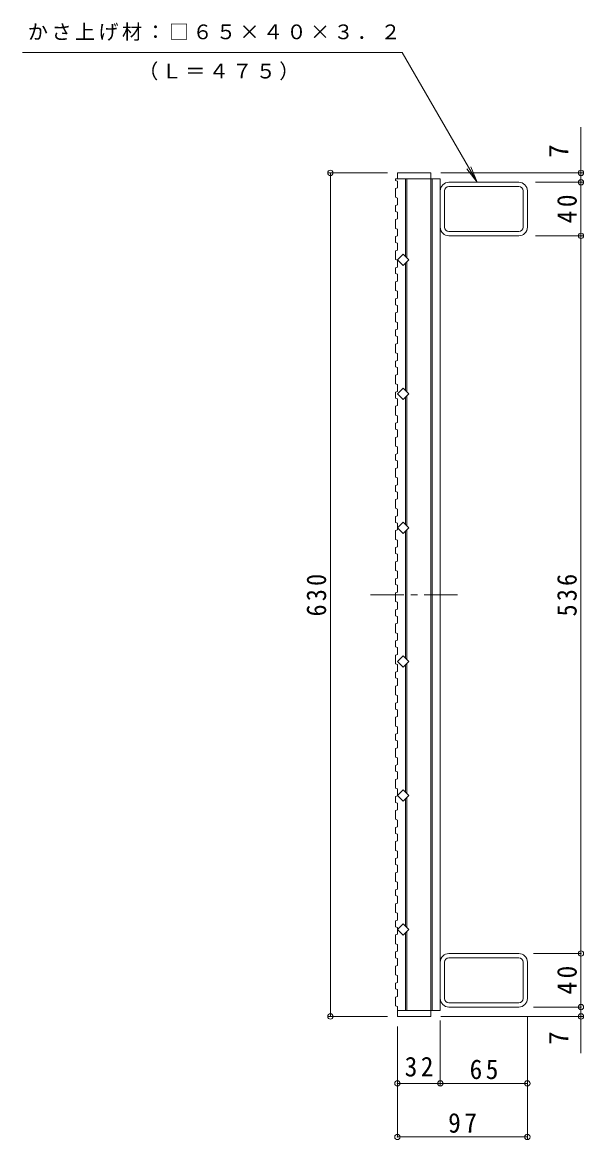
# Model space of a CAD drawing. Units: millimetres, scale not verified. Extents: x -519 to 819, y -687 to 665.
# Drawn here: x 218 to 636, y -205 to 630 of the extents above; entities that cross this region are included whole.
import ezdxf
from ezdxf.enums import TextEntityAlignment as Align

# ---------------------------------------------------------------- set-up
doc = ezdxf.new("R2010")
doc.units = ezdxf.units.MM
doc.header["$LTSCALE"] = 5
doc.header["$PDMODE"] = 32
doc.header["$PDSIZE"] = 4
doc.linetypes.add('CHAIN1', pattern=[8, 5, -1, 1, -1])
for name, color, linetype, lineweight in [('B-1', 2, 'Continuous', 9), ('B-2', 3, 'Continuous', 9), ('B-4', 7, 'Continuous', 9), ('B-A', 3, 'Continuous', 9)]:
    doc.layers.add(name, color=color, linetype=linetype, lineweight=lineweight)
doc.styles.add('ＭＳ ゴシック', font='')
doc.styles.get('ＭＳ ゴシック').set_extended_font_data('MS Gothic')

msp = doc.modelspace()

# ---------------------------------------------------------------- linework, layer by layer
at = {"layer": 'B-1'}
for p, q in [((588.072, 510.077), (535.873, 510.077)), ((529.473, 503.677), (529.473, 476.477)), ((532.673, 476.477), (532.673, 503.677)), ((588.072, 506.877), (535.873, 506.877)), ((591.273, 476.477), (591.273, 503.677)), ((594.472, 503.677), (594.472, 476.477)), ((535.873, 473.277), (588.072, 473.277)), ((588.072, 470.077), (535.873, 470.077)), ((588.072, -65.923), (535.873, -65.923)), ((529.473, -99.523), (529.473, -72.323)), ((532.673, -72.323), (532.673, -99.523)), ((535.873, -69.123), (588.072, -69.123)), ((591.273, -72.323), (591.273, -99.523)), ((594.472, -99.523), (594.472, -72.323)), ((588.072, -102.723), (535.873, -102.723)), ((588.072, -105.923), (535.873, -105.923))]:
    msp.add_line(p, q, dxfattribs=at)
for centre, radius, start, end in [((535.873, 503.677), 6.4, 90, 180), ((588.072, 503.677), 6.4, 0, 90), ((535.873, 503.677), 3.2, 90, 180), ((588.072, 503.677), 3.2, 0, 90), ((535.873, 476.477), 6.4, 180, 270), ((535.873, 476.477), 3.2, 180, 270), ((588.072, 476.477), 6.4, 270, 0), ((588.072, 476.477), 3.2, 270, 0), ((535.873, -72.323), 6.4, 90, 180), ((588.072, -72.323), 6.4, 0, 90), ((535.873, -72.323), 3.2, 90, 180), ((588.072, -72.323), 3.2, 0, 90), ((535.873, -99.523), 6.4, 180, 270), ((535.873, -99.523), 3.2, 180, 270), ((588.072, -99.523), 3.2, 270, 0), ((588.072, -99.523), 6.4, 270, 0)]:
    msp.add_arc(centre, radius, start, end, dxfattribs=at)
at = {"layer": 'B-2'}
for p, q in [((495.973, 512.577), (529.473, 512.577)), ((497.473, 517.077), (522.473, 517.077)), ((497.473, 517.077), (497.473, 512.577)), ((503.473, 512.577), (503.473, 454.563)), ((504.473, 512.577), (504.473, 453.562)), ((522.473, 517.077), (522.473, 352.077)), ((523.473, 512.577), (523.473, 352.077)), ((529.473, 512.577), (529.473, 352.077)), ((503.473, 449.592), (503.473, 354.562)), ((504.473, 450.592), (504.473, 353.562)), ((504.473, 253.563), (504.473, 350.592)), ((522.473, -112.923), (522.473, 352.077)), ((523.473, -108.423), (523.473, 352.077)), ((529.473, -108.423), (529.473, 352.077)), ((503.473, 254.563), (503.473, 349.592)), ((504.473, 153.563), (504.473, 250.592)), ((503.473, 154.563), (503.473, 249.592)), ((504.473, 53.563), (504.473, 150.592)), ((503.473, 54.563), (503.473, 149.592)), ((504.473, -46.437), (504.473, 50.592)), ((503.473, -45.437), (503.473, 49.592)), ((504.473, -108.423), (504.473, -49.408)), ((503.473, -108.423), (503.473, -50.408)), ((497.473, -108.423), (497.473, -105.565)), ((497.473, -108.423), (497.473, -112.923)), ((497.473, -108.423), (529.473, -108.423)), ((497.473, -112.923), (522.473, -112.923))]:
    msp.add_line(p, q, dxfattribs=at)
at = {"layer": 'B-2', "linetype": 'CHAIN1'}
msp.add_line((477.361, 202.077), (544.968, 202.077), dxfattribs=at)
at = {"layer": 'B-2'}
for points in [[(505.958, 452.077), (501.715, 447.835), (497.473, 452.077), (501.715, 456.32)], [(505.958, 352.077), (501.715, 347.834), (497.473, 352.077), (501.715, 356.32)], [(505.958, 252.077), (501.715, 256.32), (497.473, 252.077), (501.715, 247.835)], [(505.958, 152.077), (501.715, 156.32), (497.473, 152.077), (501.715, 147.835)], [(505.958, 52.077), (501.715, 56.32), (497.473, 52.077), (501.715, 47.835)], [(505.958, -47.923), (501.715, -43.68), (497.473, -47.923), (501.715, -52.165)]]:
    msp.add_lwpolyline(points, close=True, dxfattribs=at)
at = {"layer": 'B-4'}
for p, q in [((217.521, 607.077), (500.97, 607.077)), ((556.973, 510.077), (500.97, 607.077)), ((634.472, -140.343), (634.472, 551.254)), ((556.973, 510.077), (549.363, 519.994)), ((556.973, 510.077), (552.189, 521.626)), ((489.973, 517.077), (445.973, 517.077)), ((447.473, -112.923), (447.473, 517.077)), ((529.973, 517.077), (635.972, 517.077)), ((600.44, 510.077), (635.972, 510.077)), ((600.44, 470.077), (635.972, 470.077)), ((598.94, -65.923), (634.472, -65.923)), ((598.94, -105.923), (634.472, -105.923)), ((489.973, -112.923), (445.973, -112.923)), ((529.473, -115.923), (529.473, -164.423)), ((529.973, -112.923), (635.972, -112.923)), ((594.472, -113.423), (594.472, -204.423)), ((497.473, -162.923), (594.472, -162.923))]:
    msp.add_line(p, q, dxfattribs=at)
msp.add_lwpolyline([(497.473, -120.423), (497.473, -202.923), (594.472, -202.923)], dxfattribs=at)
for p in [(447.473, 517.077), (634.472, 517.077), (634.472, 510.077), (634.472, 470.077), (634.472, -65.923), (634.472, -105.923), (447.473, -112.923), (634.472, -112.923), (497.473, -162.923), (529.473, -162.923), (594.472, -162.923), (497.473, -202.923), (594.472, -202.923)]:
    msp.add_point(p, dxfattribs=at)
at = {"layer": 'B-A'}
for p, q in [((495.973, 512.577), (495.973, 511.515)), ((495.973, 505.379), (497.473, 505.89)), ((495.973, 492.696), (497.473, 493.207)), ((497.473, 498.321), (497.473, 493.207)), ((497.473, 487.777), (497.473, 482.664)), ((495.973, 482.153), (497.473, 482.664)), ((495.973, 469.47), (497.473, 469.981)), ((497.473, 475.094), (497.473, 469.981)), ((495.973, 458.926), (497.473, 459.438)), ((497.473, 464.551), (497.473, 459.438)), ((497.473, 451.868), (497.473, 446.755)), ((495.973, 446.243), (497.473, 446.755)), ((495.973, 435.7), (497.473, 436.212)), ((497.473, 441.325), (497.473, 436.212)), ((497.473, 428.642), (497.473, 423.528)), ((495.973, 423.017), (497.473, 423.528)), ((497.473, 418.098), (497.473, 412.985)), ((495.973, 412.474), (497.473, 412.985)), ((497.473, 405.415), (497.473, 400.302)), ((495.973, 399.791), (497.473, 400.302)), ((497.473, 394.872), (497.473, 389.759)), ((495.973, 389.247), (497.473, 389.759)), ((495.973, 376.564), (497.473, 377.076)), ((497.473, 382.189), (497.473, 377.076)), ((497.473, 371.646), (497.473, 366.532)), ((495.973, 366.021), (497.473, 366.532)), ((497.473, 358.963), (497.473, 353.849)), ((495.973, 353.338), (497.473, 353.849)), ((495.973, 342.795), (497.473, 343.306)), ((497.473, 348.419), (497.473, 343.306)), ((497.473, 335.736), (497.473, 330.623)), ((495.973, 330.112), (497.473, 330.623)), ((495.973, 319.568), (497.473, 320.08)), ((497.473, 325.193), (497.473, 320.08)), ((497.473, 312.51), (497.473, 307.397)), ((495.973, 306.885), (497.473, 307.397)), ((497.473, 301.967), (497.473, 296.853)), ((495.973, 296.342), (497.473, 296.853)), ((495.973, 283.659), (497.473, 284.17)), ((497.473, 289.283), (497.473, 284.17)), ((497.473, 278.74), (497.473, 273.627)), ((495.973, 273.116), (497.473, 273.627)), ((495.973, 260.432), (497.473, 260.944)), ((497.473, 266.057), (497.473, 260.944)), ((495.973, 249.889), (497.473, 250.401)), ((497.473, 255.514), (497.473, 250.401)), ((497.473, 242.831), (497.473, 237.717)), ((495.973, 237.206), (497.473, 237.717)), ((495.973, 226.663), (497.473, 227.174)), ((497.473, 232.287), (497.473, 227.174)), ((497.473, 219.604), (497.473, 214.491)), ((495.973, 213.98), (497.473, 214.491)), ((497.473, 209.061), (497.473, 203.948)), ((495.973, 203.436), (497.473, 203.948)), ((497.473, 196.378), (497.473, 191.265)), ((495.973, 190.753), (497.473, 191.265)), ((497.473, 185.835), (497.473, 180.721)), ((495.973, 180.21), (497.473, 180.721)), ((495.973, 167.527), (497.473, 168.038)), ((497.473, 173.151), (497.473, 168.038)), ((497.473, 162.608), (497.473, 157.495)), ((495.973, 156.984), (497.473, 157.495)), ((495.973, 144.301), (497.473, 144.812)), ((497.473, 149.925), (497.473, 144.812)), ((495.973, 133.757), (497.473, 134.269)), ((497.473, 139.382), (497.473, 134.269)), ((497.473, 126.699), (497.473, 121.586)), ((495.973, 121.074), (497.473, 121.586)), ((495.973, 110.531), (497.473, 111.042)), ((497.473, 116.156), (497.473, 111.042)), ((497.473, 103.472), (497.473, 98.359)), ((495.973, 97.848), (497.473, 98.359)), ((497.473, 92.929), (497.473, 87.816)), ((495.973, 87.305), (497.473, 87.816)), ((495.973, 74.621), (497.473, 75.133)), ((497.473, 80.246), (497.473, 75.133)), ((497.473, 69.703), (497.473, 64.59)), ((495.973, 64.078), (497.473, 64.59)), ((495.973, 51.395), (497.473, 51.906)), ((497.473, 57.02), (497.473, 51.906)), ((497.473, 46.476), (497.473, 41.363)), ((495.973, 40.852), (497.473, 41.363)), ((497.473, 33.793), (497.473, 28.68)), ((495.973, 28.169), (497.473, 28.68)), ((495.973, 17.625), (497.473, 18.137)), ((497.473, 23.25), (497.473, 18.137)), ((497.473, 10.567), (497.473, 5.454)), ((495.973, 4.942), (497.473, 5.454)), ((497.473, 0.024), (497.473, -5.089)), ((495.973, -5.601), (497.473, -5.089)), ((497.473, -12.659), (497.473, -17.773)), ((495.973, -18.284), (497.473, -17.773)), ((497.473, -23.203), (497.473, -28.316)), ((495.973, -28.827), (497.473, -28.316)), ((495.973, -41.51), (497.473, -40.999)), ((497.473, -35.886), (497.473, -40.999)), ((497.473, -46.429), (497.473, -51.542)), ((495.973, -52.054), (497.473, -51.542)), ((495.973, -64.737), (497.473, -64.225)), ((497.473, -59.112), (497.473, -64.225)), ((495.973, -75.28), (497.473, -74.769)), ((497.473, -69.655), (497.473, -74.769)), ((497.473, -82.339), (497.473, -87.452)), ((495.973, -87.963), (497.473, -87.452)), ((495.973, -98.506), (497.473, -97.995)), ((497.473, -92.882), (497.473, -97.995)), ((497.473, -110.565), (497.473, -112.923))]:
    msp.add_line(p, q, dxfattribs=at)
for points in [[(495.973, 511.515), (497.473, 511.004), (497.473, 505.89)], [(495.973, 505.379), (495.973, 498.832), (497.473, 498.321)], [(495.973, 492.696), (495.973, 488.289), (497.473, 487.777)], [(495.973, 482.153), (495.973, 475.606), (497.473, 475.094)], [(495.973, 469.47), (495.973, 465.062), (497.473, 464.551)], [(495.973, 458.926), (495.973, 452.379), (497.473, 451.868)], [(495.973, 446.243), (495.973, 441.836), (497.473, 441.325)], [(495.973, 435.7), (495.973, 429.153), (497.473, 428.642)], [(495.973, 423.017), (495.973, 418.61), (497.473, 418.098)], [(495.973, 412.474), (495.973, 405.926), (497.473, 405.415)], [(495.973, 399.791), (495.973, 395.383), (497.473, 394.872)], [(495.973, 389.247), (495.973, 382.7), (497.473, 382.189)], [(495.973, 376.564), (495.973, 372.157), (497.473, 371.646)], [(495.973, 366.021), (495.973, 359.474), (497.473, 358.963)], [(495.973, 353.338), (495.973, 348.931), (497.473, 348.419)], [(495.973, 342.795), (495.973, 336.247), (497.473, 335.736)], [(495.973, 330.112), (495.973, 325.704), (497.473, 325.193)], [(495.973, 319.568), (495.973, 313.021), (497.473, 312.51)], [(495.973, 306.885), (495.973, 302.478), (497.473, 301.967)], [(495.973, 296.342), (495.973, 289.795), (497.473, 289.283)], [(495.973, 283.659), (495.973, 279.251), (497.473, 278.74)], [(495.973, 273.116), (495.973, 266.568), (497.473, 266.057)], [(495.973, 260.432), (495.973, 256.025), (497.473, 255.514)], [(495.973, 249.889), (495.973, 243.342), (497.473, 242.831)], [(495.973, 237.206), (495.973, 232.799), (497.473, 232.287)], [(495.973, 226.663), (495.973, 220.116), (497.473, 219.604)], [(495.973, 213.98), (495.973, 209.572), (497.473, 209.061)], [(495.973, 203.436), (495.973, 196.889), (497.473, 196.378)], [(495.973, 190.753), (495.973, 186.346), (497.473, 185.835)], [(495.973, 180.21), (495.973, 173.663), (497.473, 173.151)], [(495.973, 167.527), (495.973, 163.12), (497.473, 162.608)], [(495.973, 156.984), (495.973, 150.436), (497.473, 149.925)], [(495.973, 144.301), (495.973, 139.893), (497.473, 139.382)], [(495.973, 133.757), (495.973, 127.21), (497.473, 126.699)], [(495.973, 121.074), (495.973, 116.667), (497.473, 116.156)], [(495.973, 110.531), (495.973, 103.984), (497.473, 103.472)], [(495.973, 97.848), (495.973, 93.44), (497.473, 92.929)], [(495.973, 87.305), (495.973, 80.757), (497.473, 80.246)], [(495.973, 74.621), (495.973, 70.214), (497.473, 69.703)], [(495.973, 64.078), (495.973, 57.531), (497.473, 57.02)], [(495.973, 51.395), (495.973, 46.988), (497.473, 46.476)], [(495.973, 40.852), (495.973, 34.305), (497.473, 33.793)], [(495.973, 28.169), (495.973, 23.761), (497.473, 23.25)], [(495.973, 17.625), (495.973, 11.078), (497.473, 10.567)], [(495.973, 4.942), (495.973, 0.535), (497.473, 0.024)], [(495.973, -5.601), (495.973, -12.148), (497.473, -12.659)], [(495.973, -18.284), (495.973, -22.691), (497.473, -23.203)], [(495.973, -28.827), (495.973, -35.375), (497.473, -35.886)], [(495.973, -41.51), (495.973, -45.918), (497.473, -46.429)], [(495.973, -52.054), (495.973, -58.601), (497.473, -59.112)], [(495.973, -64.737), (495.973, -69.144), (497.473, -69.655)], [(495.973, -75.28), (495.973, -81.827), (497.473, -82.339)], [(495.973, -87.963), (495.973, -92.371), (497.473, -92.882)], [(495.973, -98.506), (495.973, -105.054), (497.473, -105.565)]]:
    msp.add_lwpolyline(points, dxfattribs=at)

# ---------------------------------------------------------------- texts
at = {"layer": 'B-4', "color": 2, "style": 'ＭＳ ゴシック'}
for p in [(629.472, 528.369), (629.472, -133.993)]:
    msp.add_text('7', height=14.66, rotation=90, dxfattribs=at).set_placement(p, align=Align.BOTTOM_LEFT)
at = {"layer": 'B-4', "char_height": 11, "attachment_point": 7, "style": 'ＭＳ ゴシック'}
for s, insert in [('\\T1.17;かさ上げ材：□６５×４０×３．２', (221.606, 615.719)), ('\\T1.17;（Ｌ＝４７５）', (303.963, 586.163))]:
    msp.add_mtext(s, dxfattribs=dict(at, insert=insert))
at = {"layer": 'B-4', "color": 2, "char_height": 14.66, "attachment_point": 7, "rotation": 90, "style": 'ＭＳ ゴシック'}
for s, insert in [('\\T1.27;\\W0.95;40', (631.472, 479.452)), ('\\T1.27;\\W0.9;630', (444.473, 185.827)), ('\\T1.27;\\W0.9;536', (631.472, 185.827)), ('\\T1.27;\\W0.95;40', (631.472, -96.548))]:
    msp.add_mtext(s, dxfattribs=dict(at, insert=insert))
at = {"layer": 'B-4', "color": 2, "char_height": 14.66, "attachment_point": 7, "style": 'ＭＳ ゴシック'}
for s, insert in [('\\T1.27;\\W0.95;32', (502.848, -157.923)), ('\\T1.27;\\W0.95;65', (551.348, -159.923)), ('\\T1.27;\\W0.95;97', (535.348, -199.923))]:
    msp.add_mtext(s, dxfattribs=dict(at, insert=insert))

doc.saveas('drawing.dxf')
